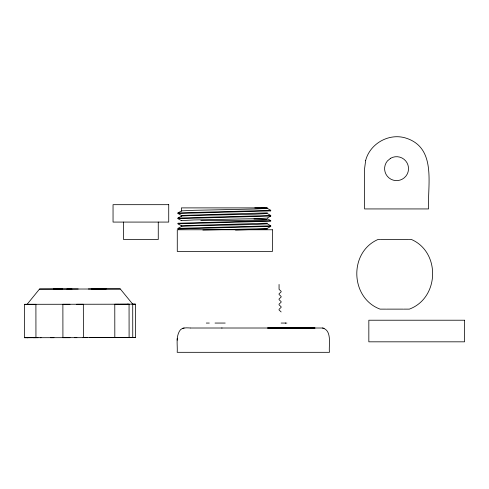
<?xml version="1.0" encoding="UTF-8"?>
<svg xmlns="http://www.w3.org/2000/svg" width="489" height="489" viewBox="0 0 489 489"><rect width="100%" height="100%" fill="white"/><g stroke="black" fill="none" stroke-linecap="round" stroke-linejoin="round"><path stroke-width="0.73" d="M190.496 328.009C186.547 327.783 181.168 327.135 179.231 331.566C175.826 337.923 177.684 345.491 177.189 352.318L329.464 352.318C328.474 345.662 332.538 330.405 322.508 328.009L190.686 328.009M279.066 284.451L279.066 289.341L281.138 291.31L281.138 291.866L279.066 293.834L279.066 294.5L281.138 296.468L281.138 297.025L279.066 298.993L279.066 299.653L281.138 301.621L281.138 302.178L279.066 304.146L279.066 304.812L281.138 306.78L281.138 307.337L279.066 309.305L279.066 309.971L281.138 311.939M177.189 340.167L177.293 338.272M78.191 288.987L39.517 289.06L27.115 304.305L127.971 304.201M177.959 212.923L181.737 210.851L193.962 210.313L254.781 209.023L267.379 208.375L270.784 210.343L177.959 212.923L178.357 213.033M177.959 218.082L181.737 216.004L193.962 215.466L254.781 214.182L267.379 213.534L270.784 215.502L177.959 218.082L178.357 218.186M177.959 228.394L181.737 226.321L193.962 225.784L254.781 224.494L267.379 223.846L270.784 225.814L177.959 228.394L178.357 228.504M270.784 216.059L267.012 218.137L254.781 218.669L193.962 219.958L181.37 220.606L177.959 218.638L270.784 216.059L270.386 215.955M270.386 226.266L270.784 226.37L267.379 228.339L264.103 228.663L202.868 230.062M270.386 210.796L270.784 210.9L177.959 213.479L181.37 215.447L267.379 212.868M270.784 221.217L177.959 223.797L181.37 225.765L267.379 223.186M267.379 229.005L235.502 230.081M286.89 323.058L286.438 323.088M267.379 218.693L270.784 220.661L177.959 223.241L178.357 223.345M270.784 226.37L177.959 228.95L178.357 229.06M182.58 328.308L184.145 328.009M280.588 328.009L315.081 328.009L280.258 327.978C278.351 327.997 284.58 327.985 279.274 327.972M267.012 207.892L254.781 207.892M267.752 328.009L280.044 327.991M119.677 304.213L129.059 304.195L129.102 337.569L127.403 337.569L132.757 337.544L132.715 304.158L120.282 288.95L91.516 289.011M41.094 337.685L24.493 337.703L24.45 304.323L28.014 304.311M132.708 304.164L127.354 304.189M132.757 337.538L131.859 337.532L135.429 337.52L135.38 304.146L133.301 304.152M24.493 337.703L28.062 337.691L27.158 337.685M27.164 337.679L32.519 337.654M128.735 304.195L129.059 304.195M128.778 337.575L129.102 337.569M270.827 328.009L272.171 328.003M288.602 327.966L270.778 327.991L274.476 327.997M35.728 337.654L33.338 337.691L38.044 337.685M268.485 328.009L270.136 328.009M275.35 328.009L281.768 327.972M118.79 337.581L126.584 337.551L105.893 337.612M128.014 337.575L125.306 337.581M99.658 288.993L106.137 288.975L94.524 288.968M97.769 289.011L39.511 289.06M66.865 289.054L71.975 289.054M76.596 304.286L83.344 304.274L83.387 337.654L74.438 337.667M119.194 304.213L114.781 304.219L114.823 337.599L135.429 337.52M275.411 328.009L280.93 327.997M83.283 337.557L87.714 337.551M82.989 337.648L109.328 337.612M76.877 337.654L50.538 337.691M267.379 207.892L181.37 207.892L181.37 210.955L181.737 211.065M380.246 239.482L378.009 239.482C348.681 252.257 350.155 298.015 380.081 309.127L385.809 309.127M380.79 239.482L408.639 239.482M409.189 239.482L411.426 239.482C440.748 252.257 439.275 298.015 409.354 309.127L403.627 309.127M88.362 288.975L120.282 288.95M69.988 304.299L62.879 304.299L62.922 337.679L70.037 337.673M132.054 304.14L135.38 304.146M386.365 309.127L403.07 309.127M206.291 323.058L209.298 323.058M215.032 323.058L225.191 323.058M281.138 323.058L285.704 323.058M324.085 328.308L322.508 328.009M89.884 337.544L96.999 337.544M95.007 337.551L114.872 337.532M105.942 337.544L123.974 337.526M40.159 337.697L53.979 337.679M221.719 328.009L222.043 328.009M270.753 327.985L281.939 327.966L280.258 327.978M24.45 304.323L35.905 304.317L35.948 337.697M285.307 323.082L285.857 323.088M261.615 207.947L264.103 208.057M280.655 327.972L281.12 327.972M270.386 210.239L270.784 210.343M270.386 215.392L270.784 215.502M270.386 220.551L270.784 220.661M270.386 225.71L270.784 225.814M177.959 213.479L178.357 213.589M177.959 218.638L178.357 218.748M177.959 223.797L178.357 223.901M181.37 215.447L181.737 215.557M181.37 216.114L181.737 216.224M181.37 220.606L181.737 220.71M181.37 225.765L181.737 225.869M181.37 226.425L181.737 226.535M158.265 222.079L158.265 239.482L123.503 239.482L123.503 222.079M253.993 218.993A43.02 0.819 -0.1 0 1 258.106 220.081A43.02 0.819 -0.1 0 1 200.814 220.398M365.674 160.386L364.586 168.656L364.586 208.937L428.541 208.937C427.478 183.998 437.013 147.03 404.837 137.77C388.333 133.24 369.99 143.815 365.674 160.386M390.577 158.295L387.398 160.967A11.968 11.968 0 0 0 393.132 180.117A11.968 11.968 0 0 0 408.449 167.262A11.968 11.968 0 0 0 390.589 158.283M268.382 327.985L267.789 328.009L268.394 327.991M54.102 289.036L53.649 289.042L62.543 289.048L54.102 289.036M168.723 204.677L113.045 204.677L113.045 222.079L168.723 222.079L168.723 204.677M272.44 229.769L177.275 229.769L177.275 251.45L272.44 251.45L272.44 229.769M464.55 320.222L368.834 320.222L368.834 341.823L464.55 341.823L464.55 320.222"/></g></svg>
